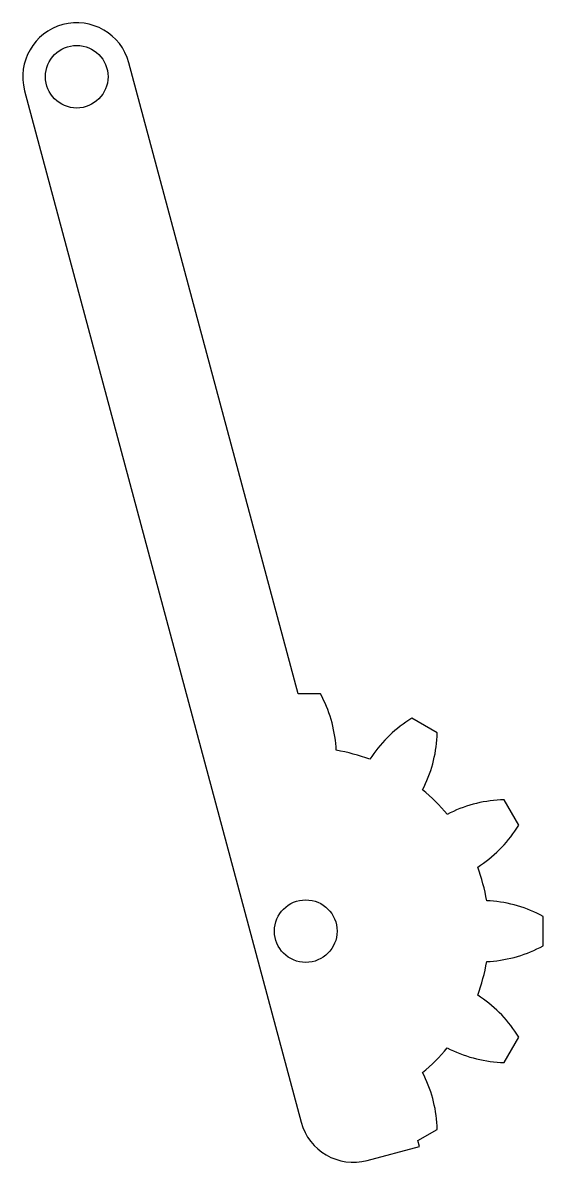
# Model space of a CAD drawing. Header units: millimetres. Extents: x -13.1 to 11, y -10.7 to 42.1.
import ezdxf

# ---------------------------------------------------------------- set-up
doc = ezdxf.new("R2010")
doc.units = ezdxf.units.MM

msp = doc.modelspace()

# ---------------------------------------------------------------- linework, layer by layer
at = {"color": 7, "linetype": 'Continuous', "lineweight": 25}
for p, q in [((-0.359, 11), (-8.197, 40.25)), ((-13.026, 38.956), (-0.215, -8.857)), ((0.679, 11), (-0.359, 11)), ((6.088, 9.187), (4.912, 9.866)), ((1.412, 8.382), (1.402, 8.536)), ((3.054, 8.093), (2.968, 7.965)), ((5.414, 6.553), (5.482, 6.692)), ((9.866, 4.912), (9.187, 6.088)), ((6.692, 5.482), (6.553, 5.414)), ((7.965, 2.968), (8.093, 3.054)), ((8.536, 1.402), (8.382, 1.412)), ((11, -0.679), (11, 0.679)), ((8.382, -1.412), (8.536, -1.402)), ((8.093, -3.054), (7.965, -2.968)), ((9.187, -6.088), (9.866, -4.912)), ((6.553, -5.414), (6.692, -5.482)), ((5.482, -6.692), (5.414, -6.553)), ((5.189, -9.706), (6.088, -9.187)), ((2.847, -10.625), (5.262, -9.978)), ((5.262, -9.978), (5.189, -9.706))]:
    msp.add_line(p, q, dxfattribs=at)
for centre in [(-10.612, 39.603), (0, 0)]:
    msp.add_circle(centre, 1.45, dxfattribs=at)
for centre, radius, start, end in [((-10.612, 39.603), 2.5, 15, 195), ((-4.584, 8.118), 6, 4, 28.7124), ((8.028, 4.738), 6, 121.2876, 146), ((0.089, 9.322), 6, 334, 358.7124), ((0, 0), 8.5, 69.5651, 80.4349), ((0, 0), 8.5, 39.5651, 50.4349), ((9.322, 0.089), 6, 91.2876, 116), ((4.738, 8.028), 6, 304, 328.7124), ((0, 0), 8.5, 9.5651, 20.4349), ((8.118, -4.584), 6, 61.2876, 86), ((8.118, 4.584), 6, 274, 298.7124), ((0, 0), 8.5, 339.5651, 350.4349), ((4.738, -8.028), 6, 31.2876, 56), ((0, 0), 8.5, 309.5651, 320.4349), ((9.322, -0.089), 6, 244, 268.7124), ((0.089, -9.322), 6, 1.2876, 26), ((2.2, -8.21), 2.5, 195, 285)]:
    msp.add_arc(centre, radius, start, end, dxfattribs=at)

doc.saveas('drawing.dxf')
